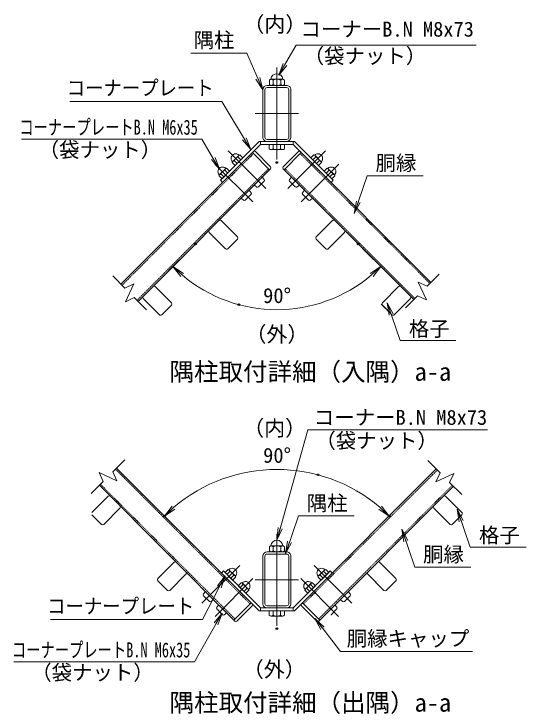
# Model space of a CAD drawing. Units: millimetres, scale not verified. Extents: x -4200 to 4200, y -2970 to 2970.
# Drawn here: x 753 to 2398, y -691 to 1555 of the extents above; entities that cross this region are included whole.
import ezdxf
from ezdxf.enums import TextEntityAlignment as Align

# ---------------------------------------------------------------- set-up
doc = ezdxf.new("R2010")
doc.units = ezdxf.units.MM
doc.header["$LTSCALE"] = 10
doc.header["$PDMODE"] = 32
doc.header["$PDSIZE"] = 5
doc.linetypes.add('USER1', pattern=[50.8, 31.75, -6.35, 6.35, -6.35])
doc.linetypes.add('USER2', pattern=[0.375, 0.25, -0.125])
for name, color, linetype, lineweight in [('0-3_D-STR3', 3, 'Continuous', 13), ('0-4_D-BMK', 2, 'USER1', 13), ('0-5_D-STR1', 1, 'Continuous', 18), ('0-6_D-STR-DIM', 7, 'Continuous', 13), ('0-7_0', 7, 'Continuous', 18), ('0-9_D-TTL-TXT', 7, 'Continuous', 18), ('0-A_D-STR-TXT', 7, 'Continuous', 13)]:
    doc.layers.add(name, color=color, linetype=linetype, lineweight=lineweight)
doc.layers.add('0-8_Defpoints', color=253, linetype='Continuous')
doc.styles.add('ＭＳ ゴシック', font='')
doc.styles.get('ＭＳ ゴシック').set_extended_font_data('MS Gothic')

# ---------------------------------------------------------------- blocks, each defined once
blk = doc.blocks.new('_Open')
at = {"layer": '0-7_0'}
blk.add_line((-10, 1.667), (0, 0), dxfattribs=at)
blk.add_lwpolyline([(-10, -1.667), (0, 0), (-10, 0)], dxfattribs=at)

msp = doc.modelspace()

# ---------------------------------------------------------------- linework, layer by layer
at = {"layer": '0-3_D-STR3'}
for p, q in [((1573.51, 1328.79), (1573.51, 1342.29)), ((1579.11, 1345.29), (1616.14, 1345.29)), ((1579.11, 1345.29), (1616.14, 1345.29)), ((1579.11, 1325.79), (1616.14, 1325.79)), ((1579.11, 1325.79), (1616.14, 1325.79)), ((1585.66, 1342.29), (1585.66, 1328.79)), ((1609.96, 1342.29), (1609.96, 1328.79)), ((1622.11, 1328.79), (1622.11, 1342.29)), ((1541.15, 1145.79), (1416.73, 1021.37)), ((1541.15, 1145.79), (1654.1, 1145.79)), ((1545.12, 1145.79), (1545.12, 1136.19)), ((1650.12, 1145.79), (1650.12, 1136.19)), ((1654.1, 1145.79), (1778.52, 1021.37)), ((1545.12, 1136.19), (1423.52, 1014.59)), ((1545.12, 1136.19), (1650.12, 1136.19)), ((1573.32, 1136.19), (1621.92, 1136.19)), ((1573.32, 1122.69), (1573.32, 1136.19)), ((1585.47, 1122.69), (1585.47, 1136.19)), ((1609.77, 1122.69), (1609.77, 1136.19)), ((1621.92, 1122.69), (1621.92, 1136.19)), ((1650.12, 1136.19), (1771.73, 1014.59)), ((1476.06, 1101.92), (1454.98, 1080.84)), ((1478.68, 1102.62), (1476.06, 1101.92)), ((1478.68, 1102.62), (1488.33, 1092.97)), ((1522.16, 1113.23), (1518.98, 1110.04)), ((1518.98, 1110.04), (1574.13, 1054.89)), ((1528.52, 1113.23), (1577.31, 1064.44)), ((1578.92, 1119.69), (1615.96, 1119.69)), ((1666.73, 1113.23), (1617.93, 1064.44)), ((1676.27, 1110.04), (1621.12, 1054.89)), ((1673.09, 1113.23), (1676.27, 1110.04)), ((1673.09, 1113.23), (1676.27, 1110.04)), ((1716.57, 1102.62), (1706.92, 1092.97)), ((1716.57, 1102.62), (1719.19, 1101.92)), ((1719.19, 1101.92), (1740.27, 1080.84)), ((1454.98, 1080.84), (1454.28, 1078.22)), ((1454.28, 1078.22), (1463.93, 1068.57)), ((1460.45, 1084.4), (1470.1, 1074.75)), ((1488.33, 1092.97), (1463.93, 1068.57)), ((1472.5, 1096.44), (1482.15, 1086.79)), ((1706.92, 1092.97), (1731.32, 1068.57)), ((1722.75, 1096.44), (1713.1, 1086.79)), ((1734.8, 1084.4), (1725.15, 1074.75)), ((1740.97, 1078.22), (1731.32, 1068.57)), ((1740.27, 1080.84), (1740.97, 1078.22)), ((1433.64, 1059.49), (1412.55, 1038.41)), ((1436.25, 1060.19), (1433.64, 1059.49)), ((1436.25, 1060.19), (1445.9, 1050.54)), ((1577.31, 1058.07), (1574.13, 1054.89)), ((1617.93, 1058.07), (1621.12, 1054.89)), ((1759, 1060.19), (1749.35, 1050.54)), ((1759, 1060.19), (1761.61, 1059.49)), ((1761.61, 1059.49), (1782.7, 1038.41)), ((1412.55, 1038.41), (1411.85, 1035.8)), ((1411.85, 1035.8), (1421.5, 1026.15)), ((1418.03, 1041.97), (1427.68, 1032.32)), ((1445.9, 1050.54), (1421.5, 1026.15)), ((1430.07, 1054.02), (1439.72, 1044.37)), ((1749.35, 1050.54), (1773.75, 1026.15)), ((1765.18, 1054.02), (1755.52, 1044.37)), ((1777.22, 1041.97), (1767.57, 1032.32)), ((1783.4, 1035.8), (1773.75, 1026.15)), ((1782.7, 1038.41), (1783.4, 1035.8)), ((1416.73, 1021.37), (1423.52, 1014.59)), ((1538.68, 999.92), (1556.98, 1018.22)), ((1550.8, 1031.56), (1557.23, 1023.89)), ((1644.45, 1031.56), (1638.02, 1023.89)), ((1656.57, 999.92), (1638.27, 1018.22)), ((1778.52, 1021.37), (1771.73, 1014.59)), ((1508.37, 989.13), (1514.8, 981.47)), ((1525.34, 1006.1), (1533.01, 999.67)), ((1669.91, 1006.1), (1662.24, 999.67)), ((1686.88, 989.13), (1680.45, 981.47)), ((1496.25, 957.49), (1514.56, 975.8)), ((1699, 957.49), (1680.69, 975.8)), ((1482.92, 963.67), (1490.58, 957.24)), ((1712.33, 963.67), (1704.67, 957.24)), ((1573.51, -168.18), (1573.51, -154.68)), ((1579.11, -151.68), (1616.14, -151.68)), ((1579.11, -151.68), (1616.14, -151.68)), ((1585.66, -154.68), (1585.66, -168.18)), ((1609.96, -154.68), (1609.96, -168.18)), ((1622.11, -168.18), (1622.11, -154.68)), ((1579.11, -171.18), (1616.14, -171.18)), ((1579.11, -171.18), (1616.14, -171.18)), ((1426.33, -232.38), (1419.54, -239.17)), ((1541.15, -360.78), (1419.54, -239.17)), ((1545.12, -351.18), (1426.33, -232.38)), ((1440.75, -227.51), (1431.1, -237.16)), ((1455.5, -261.55), (1431.1, -237.16)), ((1446.93, -233.68), (1437.28, -243.33)), ((1443.37, -228.21), (1440.75, -227.51)), ((1464.45, -249.29), (1443.37, -228.21)), ((1458.98, -245.73), (1449.32, -255.38)), ((1650.12, -351.18), (1768.92, -232.38)), ((1654.1, -360.78), (1775.71, -239.17)), ((1730.8, -249.29), (1751.88, -228.21)), ((1736.27, -245.73), (1745.92, -255.38)), ((1739.75, -261.55), (1764.15, -237.16)), ((1748.32, -233.68), (1757.97, -243.33)), ((1751.88, -228.21), (1754.5, -227.51)), ((1754.5, -227.51), (1764.15, -237.16)), ((1768.92, -232.38), (1775.71, -239.17)), ((1465.15, -251.9), (1455.5, -261.55)), ((1465.15, -251.9), (1464.45, -249.29)), ((1730.1, -251.9), (1730.8, -249.29)), ((1730.1, -251.9), (1739.75, -261.55)), ((1483.18, -269.93), (1473.53, -279.58)), ((1497.93, -303.98), (1473.53, -279.58)), ((1489.36, -276.11), (1479.7, -285.76)), ((1485.79, -270.63), (1483.18, -269.93)), ((1506.88, -291.72), (1485.79, -270.63)), ((1501.4, -288.15), (1491.75, -297.8)), ((1507.58, -294.33), (1506.88, -291.72)), ((1687.67, -294.33), (1688.37, -291.72)), ((1688.37, -291.72), (1709.46, -270.63)), ((1693.85, -288.15), (1703.5, -297.8)), ((1697.32, -303.98), (1721.72, -279.58)), ((1705.89, -276.11), (1715.55, -285.76)), ((1709.46, -270.63), (1712.07, -269.93)), ((1712.07, -269.93), (1721.72, -279.58)), ((1368.63, -298.57), (1362.2, -306.23)), ((1362.45, -311.9), (1380.75, -330.21)), ((1507.58, -294.33), (1497.93, -303.98)), ((1687.67, -294.33), (1697.32, -303.98)), ((1832.8, -311.9), (1814.5, -330.21)), ((1826.62, -298.57), (1833.05, -306.23)), ((1394.09, -324.02), (1386.42, -330.46)), ((1515, -334.63), (1459.85, -389.79)), ((1518.18, -337.81), (1515, -334.63)), ((1677.07, -337.81), (1680.25, -334.63)), ((1680.25, -334.63), (1735.4, -389.79)), ((1801.16, -324.02), (1808.83, -330.46)), ((1411.06, -341), (1404.63, -348.66)), ((1404.87, -354.33), (1423.18, -372.63)), ((1518.18, -344.18), (1469.39, -392.97)), ((1545.12, -351.18), (1650.12, -351.18)), ((1545.12, -351.18), (1545.12, -360.78)), ((1650.12, -351.18), (1650.12, -360.78)), ((1677.07, -344.18), (1725.86, -392.97)), ((1790.38, -354.33), (1772.07, -372.63)), ((1784.19, -341), (1790.62, -348.66)), ((1436.51, -366.45), (1428.85, -372.88)), ((1541.15, -360.78), (1654.1, -360.78)), ((1573.32, -360.78), (1621.92, -360.78)), ((1573.32, -360.78), (1621.92, -360.78)), ((1573.32, -360.78), (1621.92, -360.78)), ((1573.32, -374.28), (1573.32, -360.78)), ((1578.92, -377.28), (1615.96, -377.28)), ((1585.47, -374.28), (1585.47, -360.78)), ((1609.77, -374.28), (1609.77, -360.78)), ((1621.92, -374.28), (1621.92, -360.78)), ((1463.03, -392.97), (1459.85, -389.79)), ((1732.22, -392.97), (1735.4, -389.79))]:
    msp.add_line(p, q, dxfattribs=at)
for centre, radius, start, end in [((1597.81, 1343.79), 19.5, 7.16806, 172.83194), ((1579.58, 1337.68), 7.63, 37.21089, 142.78911), ((1579.58, 1333.4), 7.63, 217.21089, 322.78911), ((1576.97, 1346.41), 1.5, 279.83916, 352.83194), ((1597.81, 1319.19), 26.1, 62.26063, 117.73937), ((1597.81, 1351.89), 26.1, 242.26063, 297.73937), ((1616.03, 1337.64), 7.65, 37.42505, 142.57495), ((1616.03, 1333.44), 7.65, 217.42505, 322.57495), ((1618.64, 1346.41), 1.5, 187.16806, 253.42019), ((1465.46, 1091.44), 14.91, 44.64798, 225.35202), ((1491.9, 1087.72), 21.27, 138.1158, 155.77947), ((1525.34, 1110.04), 4.5, 45, 135), ((1579.4, 1127.3), 7.63, 217.21089, 322.78911), ((1597.62, 1145.79), 26.1, 242.26063, 297.73937), ((1615.85, 1127.34), 7.65, 217.42505, 322.57495), ((1669.91, 1110.04), 4.5, 45, 135), ((1729.79, 1091.44), 14.91, 314.64798, 135.35202), ((1703.35, 1087.72), 21.27, 24.22053, 41.8842), ((1469.18, 1065), 21.27, 114.22053, 131.8842), ((1484.97, 1071.92), 27.51, 116.96185, 153.03815), ((1710.28, 1071.92), 27.51, 26.96185, 63.03815), ((1726.07, 1065), 21.27, 48.1158, 65.77947), ((1423.03, 1049.02), 14.91, 44.64798, 225.35202), ((1449.47, 1045.29), 21.27, 138.1158, 155.77947), ((1574.13, 1061.25), 4.5, 315, 45), ((1621.12, 1061.25), 4.5, 135, 225), ((1772.22, 1049.02), 14.91, 314.64798, 135.35202), ((1745.78, 1045.29), 21.27, 24.22053, 41.8842), ((1426.75, 1022.57), 21.27, 114.22053, 131.8842), ((1442.55, 1029.5), 27.51, 116.96185, 153.03815), ((1752.7, 1029.5), 27.51, 26.96185, 63.03815), ((1768.5, 1022.57), 21.27, 48.1158, 65.77947), ((1554.01, 1021.19), 4.2, 315, 40), ((1641.24, 1021.19), 4.2, 140, 225), ((1535.71, 1002.89), 4.2, 230, 315), ((1659.54, 1002.89), 4.2, 225, 310), ((1511.59, 978.77), 4.2, 315, 40), ((1683.66, 978.77), 4.2, 140, 225), ((1493.28, 960.46), 4.2, 230, 315), ((1701.97, 960.46), 4.2, 225, 310), ((1597.81, -153.18), 19.5, 7.16806, 172.83194), ((1579.58, -159.29), 7.63, 37.21089, 142.78911), ((1576.97, -150.56), 1.5, 279.83916, 352.83194), ((1597.81, -177.78), 26.1, 62.26063, 117.73937), ((1616.03, -159.33), 7.65, 37.42505, 142.57495), ((1618.64, -150.56), 1.5, 187.16806, 253.42019), ((1579.58, -163.56), 7.63, 217.21089, 322.78911), ((1597.81, -145.07), 26.1, 242.26063, 297.73937), ((1616.03, -163.53), 7.65, 217.42505, 322.57495), ((1453.97, -238.68), 14.91, 314.64798, 135.35202), ((1741.28, -238.68), 14.91, 44.64798, 225.35202), ((1427.53, -242.41), 21.27, 24.22053, 41.8842), ((1434.46, -258.2), 27.51, 26.96185, 63.03815), ((1450.25, -265.12), 21.27, 48.1158, 65.77947), ((1745, -265.12), 21.27, 114.22053, 131.8842), ((1760.79, -258.2), 27.51, 116.96185, 153.03815), ((1767.72, -242.41), 21.27, 138.1158, 155.77947), ((1496.4, -281.11), 14.91, 314.64798, 135.35202), ((1698.85, -281.11), 14.91, 44.64798, 225.35202), ((1469.96, -284.83), 21.27, 24.22053, 41.8842), ((1476.88, -300.63), 27.51, 26.96185, 63.03815), ((1492.68, -307.55), 21.27, 48.1158, 65.77947), ((1702.57, -307.55), 21.27, 114.22053, 131.8842), ((1718.37, -300.63), 27.51, 116.96185, 153.03815), ((1725.29, -284.83), 21.27, 138.1158, 155.77947), ((1365.42, -308.93), 4.2, 140, 225), ((1829.83, -308.93), 4.2, 315, 40), ((1383.72, -327.24), 4.2, 225, 310), ((1811.53, -327.24), 4.2, 230, 315), ((1407.84, -351.36), 4.2, 140, 225), ((1515, -341), 4.5, 315, 45), ((1680.25, -341), 4.5, 135, 225), ((1787.41, -351.36), 4.2, 315, 40), ((1426.15, -369.66), 4.2, 225, 310), ((1579.4, -369.66), 7.63, 217.21089, 322.78911), ((1597.62, -351.17), 26.1, 242.26063, 297.73937), ((1615.85, -369.63), 7.65, 217.42505, 322.57495), ((1769.1, -369.66), 4.2, 291.02498, 315), ((1466.21, -389.79), 4.5, 225, 315), ((1729.04, -389.79), 4.5, 225, 315)]:
    msp.add_arc(centre, radius, start, end, dxfattribs=at)
at = {"layer": '0-4_D-BMK'}
for p, q in [((1597.62, 1382.97), (1597.62, 1088.49)), ((1528.32, 1235.79), (1666.92, 1235.79)), ((1441.17, 1115.73), (1562.42, 994.48)), ((1754.08, 1115.73), (1632.83, 994.48)), ((1398.74, 1073.3), (1519.99, 952.05)), ((1796.51, 1073.3), (1675.26, 952.05)), ((1597.62, -113.94), (1597.62, -408.42)), ((1478.26, -214.4), (1357.01, -335.65)), ((1716.99, -214.4), (1838.24, -335.65)), ((1520.69, -256.82), (1399.43, -378.07)), ((1528.32, -261.18), (1666.92, -261.18)), ((1674.56, -256.82), (1795.81, -378.07))]:
    msp.add_line(p, q, dxfattribs=at)
at = {"layer": '0-5_D-STR1'}
for p, q in [((1566.42, 1325.79), (1628.82, 1325.79)), ((1552.62, 1311.99), (1552.62, 1159.59)), ((1559.52, 1311.99), (1559.52, 1159.59)), ((1566.42, 1318.89), (1628.82, 1318.89)), ((1635.72, 1159.59), (1635.72, 1311.99)), ((1642.62, 1159.59), (1642.62, 1311.99)), ((1552.62, 1145.79), (1642.62, 1145.79)), ((1566.42, 1152.69), (1628.82, 1152.69)), ((1566.42, 1145.79), (1628.82, 1145.79)), ((1096.84, 687.9), (1518.98, 1110.04)), ((2092.84, 693.47), (1676.27, 1110.04)), ((1151.99, 632.75), (1574.13, 1054.89)), ((2037.69, 638.32), (1621.12, 1054.89)), ((1418.69, 892.23), (1470.87, 840.05)), ((1776.56, 892.23), (1724.38, 840.05)), ((1380.5, 854.05), (1432.69, 801.86)), ((1814.75, 854.05), (1762.56, 801.86)), ((1439.9, 801.86), (1470.87, 832.84)), ((1439.9, 801.86), (1470.87, 832.84)), ((1755.35, 801.86), (1724.38, 832.84)), ((1755.35, 801.86), (1724.38, 832.84)), ((1206.56, 680.1), (1258.74, 627.92)), ((1988.69, 680.1), (1936.51, 627.92)), ((1168.37, 641.92), (1220.56, 589.73)), ((2026.88, 641.92), (1974.69, 589.73)), ((1227.77, 589.73), (1258.74, 620.7)), ((1227.77, 589.73), (1258.74, 620.7)), ((1963.88, 593.34), (1932.9, 624.31)), ((1967.48, 589.73), (1936.51, 620.7)), ((1967.48, 589.73), (1936.51, 620.7)), ((1967.48, 589.73), (1936.51, 620.7)), ((1082.78, 97.59), (1515, -334.63)), ((2109.8, 94.92), (1680.25, -334.63)), ((1027.63, 42.43), (1459.85, -389.79)), ((2164.95, 39.76), (1735.4, -389.79)), ((1055.31, 7.54), (1003.13, -44.65)), ((2139.94, 7.54), (2192.12, -44.65)), ((1093.5, -30.65), (1041.31, -82.83)), ((2101.75, -30.65), (2153.94, -82.83)), ((1003.13, -51.86), (1034.1, -82.83)), ((2192.12, -51.86), (2161.15, -82.83)), ((1566.42, -171.12), (1628.82, -171.12)), ((1566.42, -178.02), (1628.82, -178.02)), ((1552.62, -184.92), (1552.62, -337.32)), ((1559.52, -184.92), (1559.52, -337.32)), ((1635.72, -337.32), (1635.72, -184.92)), ((1642.62, -337.32), (1642.62, -184.92)), ((1267.44, -204.59), (1215.26, -256.78)), ((1927.81, -204.59), (1979.99, -256.78)), ((1305.63, -242.78), (1253.44, -294.96)), ((1889.62, -242.78), (1941.81, -294.96)), ((1215.26, -263.99), (1246.23, -294.96)), ((1979.99, -263.99), (1949.02, -294.96)), ((1979.99, -263.99), (1949.02, -294.96)), ((1566.42, -344.22), (1628.82, -344.22)), ((1566.42, -351.12), (1628.82, -351.12))]:
    msp.add_line(p, q, dxfattribs=at)
at = {"layer": '0-5_D-STR1', "linetype": 'USER2'}
for p, q in [((1100.23, 684.51), (1522.37, 1106.65)), ((2089.45, 690.08), (1672.88, 1106.65)), ((1148.6, 636.14), (1570.74, 1058.28)), ((2041.08, 641.71), (1624.51, 1058.28)), ((1079.39, 94.19), (1511.61, -338.03)), ((2113.19, 91.52), (1683.64, -338.03)), ((1031.02, 45.83), (1463.24, -386.39)), ((2161.56, 43.16), (1732.01, -386.39))]:
    msp.add_line(p, q, dxfattribs=at)
at = {"layer": '0-5_D-STR1'}
for centre, radius, start, end in [((1566.42, 1311.99), 13.8, 90.00002, 179.99999), ((1628.82, 1311.99), 13.8, 0, 90.00002), ((1566.42, 1311.99), 6.9, 90.00002, 179.99999), ((1628.82, 1311.99), 6.9, 0, 90.00002), ((1566.42, 1159.59), 13.8, 179.99999, 270.00002), ((1566.42, 1159.59), 6.9, 179.99999, 270.00002), ((1628.82, 1159.59), 6.9, 270.00002, 0), ((1628.82, 1159.59), 13.8, 270.00002, 0), ((1415.08, 888.63), 5.1, 44.99941, 135), ((1780.17, 888.63), 5.1, 45, 135.00059), ((1384.11, 857.65), 5.1, 135, 225), ((1811.14, 857.65), 5.1, 315, 45), ((1467.27, 836.44), 5.1, 315, 44.99941), ((1467.27, 836.44), 5.1, 315, 44.99941), ((1727.98, 836.44), 5.1, 135.00059, 225), ((1727.98, 836.44), 5.1, 135.00059, 225), ((1436.29, 805.47), 5.1, 224.99942, 315), ((1436.29, 805.47), 5.1, 224.99942, 315), ((1758.96, 805.47), 5.1, 225, 315.00058), ((1758.96, 805.47), 5.1, 225, 315.00058), ((1202.95, 676.49), 5.1, 44.99941, 135), ((1992.3, 676.49), 5.1, 45, 135.00059), ((1171.98, 645.52), 5.1, 135, 225), ((2023.27, 645.52), 5.1, 315, 45), ((1255.13, 624.31), 5.1, 315, 44.99941), ((1940.12, 624.31), 5.1, 135.00059, 225), ((1940.12, 624.31), 5.1, 135.00059, 225), ((1940.12, 624.31), 5.1, 135.00059, 225), ((1224.16, 593.34), 5.1, 224.99942, 315), ((1971.09, 593.34), 5.1, 225, 315.00058), ((1971.09, 593.34), 5.1, 225, 315.00058), ((1971.09, 593.34), 5.1, 225, 315.00058), ((1058.92, 3.93), 5.1, 45, 135), ((1058.92, 3.93), 5.1, 45, 135), ((2136.33, 3.93), 5.1, 45, 135), ((2136.33, 3.93), 5.1, 45, 135), ((1089.89, -27.04), 5.1, 314.99941, 45), ((1089.89, -27.04), 5.1, 314.99941, 45), ((2105.36, -27.04), 5.1, 135, 225.00059), ((2105.36, -27.04), 5.1, 135, 225.00059), ((2188.52, -48.25), 5.1, 315, 45.00058), ((1037.71, -79.22), 5.1, 225, 314.99941), ((2157.54, -79.22), 5.1, 225.00059, 315), ((1566.42, -184.92), 13.8, 90.00002, 179.99999), ((1566.42, -184.92), 6.9, 90.00002, 179.99999), ((1628.82, -184.92), 13.8, 0, 90.00002), ((1628.82, -184.92), 6.9, 0, 90.00002), ((1271.05, -208.2), 5.1, 45, 135), ((1271.05, -208.2), 5.1, 45, 135), ((1924.2, -208.2), 5.1, 45, 135), ((1924.2, -208.2), 5.1, 45, 135), ((1302.02, -239.17), 5.1, 314.99941, 45), ((1302.02, -239.17), 5.1, 314.99941, 45), ((1893.23, -239.17), 5.1, 135, 225.00059), ((1893.23, -239.17), 5.1, 135, 225.00059), ((1218.87, -260.39), 5.1, 134.99942, 225), ((1976.38, -260.39), 5.1, 315, 45.00058), ((1976.38, -260.39), 5.1, 315, 45.00058), ((1249.84, -291.36), 5.1, 225, 314.99941), ((1945.41, -291.36), 5.1, 225.00059, 315), ((1945.41, -291.36), 5.1, 225.00059, 315), ((1566.42, -337.32), 13.8, 179.99999, 270.00002), ((1566.42, -337.32), 6.9, 179.99999, 270.00002), ((1628.82, -337.32), 6.9, 270.00002, 0), ((1628.82, -337.32), 13.8, 270.00002, 0)]:
    msp.add_arc(centre, radius, start, end, dxfattribs=at)
at = {"layer": '0-6_D-STR-DIM'}
for p, q in [((1322.12, 802.88), (1249.56, 730.31)), ((1873.13, 802.88), (1945.69, 730.31)), ((2080.57, 681.2), (2119.51, 720.14)), ((1109.11, 675.63), (1070.17, 714.57)), ((1109.11, 675.63), (1137.79, 689)), ((1137.79, 689), (1111.04, 631.65)), ((2051.89, 694.57), (2078.64, 637.22)), ((2080.57, 681.2), (2051.89, 694.57)), ((1111.04, 631.65), (1139.72, 645.02)), ((1178.66, 606.08), (1139.72, 645.02)), ((2011.02, 611.65), (2049.96, 650.59)), ((2078.64, 637.22), (2049.96, 650.59)), ((1070.51, 85.32), (1109.45, 124.26)), ((2122.07, 82.64), (2083.13, 121.59)), ((1026.53, 83.38), (1039.9, 54.71)), ((1083.88, 56.64), (1026.53, 83.38)), ((1070.51, 85.32), (1083.88, 56.64)), ((2122.07, 82.64), (2108.7, 53.97)), ((2108.7, 53.97), (2166.05, 80.71)), ((2166.05, 80.71), (2152.68, 52.04)), ((1000.96, 15.77), (1039.9, 54.71)), ((2191.62, 13.1), (2152.68, 52.04))]:
    msp.add_line(p, q, dxfattribs=at)
for centre, radius, start, end in [((1597.62, 1078.38), 472.25, 229.85451, 310.14549), ((1597.62, -417.25), 510.71, 49.48872, 130.51128)]:
    msp.add_arc(centre, radius, start, end, dxfattribs=at)
at = {"layer": '0-8_Defpoints'}
for p in [(1597.62, 1078.38), (1336.26, 817.02), (1858.99, 817.02), (1475.4, 622.23), (1729.81, 76.05), (1236.5, -56.13), (1958.75, -56.13), (1597.62, -417.25)]:
    msp.add_point(p, dxfattribs=at)
at = {"layer": '0-A_D-STR-TXT'}
for points in [[(2237.44, 1454.99), (1660.11, 1454.99), (1604.5, 1360.09)], [(1321.43, 1429.26), (1501.03, 1429.26), (1551.82, 1313.82)], [(932.97, 1274.65), (1421.08, 1274.65), (1512.58, 1121.56)], [(776.98, 1153.29), (1356.87, 1153.29), (1412.48, 1058.39)], [(2067.65, 1035.89), (1888.04, 1035.89), (1847.17, 916.44)], [(2173.09, 506.71), (1993.49, 506.71), (1952.61, 626.16)], [(2274.69, 220.4), (1697.36, 220.4), (1598.17, -131.7)], [(2398.1, -155.64), (2218.49, -155.64), (2177.61, -36.2)], [(1846.45, -55.5), (1666.85, -55.5), (1625.97, -174.95)], [(2220.36, -219.96), (2040.75, -219.96), (1999.88, -100.52)], [(870.24, -388.16), (1358.35, -388.16), (1430.27, -249.31)], [(753.12, -524.02), (1333.01, -524.02), (1420.51, -369.02)], [(2225.98, -491.01), (1801.78, -491.01), (1721.34, -386.27)]]:
    msp.add_lwpolyline(points, dxfattribs=at)

# ---------------------------------------------------------------- block references
at = {"layer": '0-6_D-STR-DIM', "xscale": 4, "yscale": 4}
for p, rotation in [((1263.7, 744.45), 137.42725), ((1931.55, 744.45), 42.57275), ((1236.5, -56.13), 222.75564), ((1958.75, -56.13), 317.24436)]:
    msp.add_blockref('_Open', p, dxfattribs=dict(at, rotation=rotation))
at = {"layer": '0-A_D-STR-TXT', "xscale": 4, "yscale": 4}
for p, rotation in [((1603.49, 1358.37), 239.62818), ((1552.62, 1311.99), 293.74595), ((1513.61, 1119.85), 300.8674), ((1413.49, 1056.66), 300.37182), ((1846.52, 914.54), 251.10813), ((1951.96, 628.05), 108.89187), ((2176.97, -34.3), 108.8919), ((1597.62, -133.62), 254.26668), ((1999.23, -98.62), 108.8919), ((1625.33, -176.84), 251.10813), ((1431.19, -247.54), 62.61681), ((1421.49, -367.27), 60.55492), ((1720.12, -384.68), 127.525)]:
    msp.add_blockref('_Open', p, dxfattribs=dict(at, rotation=rotation))

# ---------------------------------------------------------------- texts
at = {"layer": '0-6_D-STR-DIM', "style": 'ＭＳ ゴシック'}
for p in [(1553.69, 612.89), (1553.69, 100.2)]:
    msp.add_text('90°', height=48.09, dxfattribs=at).set_placement(p, align=Align.BOTTOM_LEFT)
at = {"layer": '0-9_D-TTL-TXT', "style": 'ＭＳ ゴシック'}
for s, p in [('隅柱取付詳細（入隅）a-a', (1253, 360.74)), ('隅柱取付詳細（出隅）a-a', (1253, -701.11))]:
    msp.add_text(s, height=57.7, dxfattribs=at).set_placement(p, align=Align.BOTTOM_LEFT)
at = {"layer": '0-A_D-STR-TXT', "style": 'ＭＳ ゴシック'}
for s, height, p in [('（内）', 49.49, (1489.86, 1482.28)), ('コーナーB.N M8x73', 48.09, (1673.75, 1467.83)), ('隅柱', 48.09, (1330.17, 1432.77)), ('（袋ナット）', 48.09, (1683.94, 1382.06)), ('（袋ナット）', 48.09, (832.5, 1080.76)), ('胴縁', 48.09, (1914.77, 1038.26)), ('格子', 48.09, (2021.82, 506.43)), ('（外）', 49.49, (1496.51, 487.88)), ('コーナーB.N M8x73', 48.09, (1716.54, 222.16)), ('（内）', 49.49, (1489.34, 186.35)), ('（袋ナット）', 48.09, (1721.18, 147.47)), ('隅柱', 48.09, (1693.58, -53.12)), ('格子', 48.09, (2246.83, -155.92)), ('胴縁', 48.09, (2067.48, -217.59)), ('胴縁キャップ', 48.09, (1822.19, -487.68)), ('（外）', 49.49, (1487.95, -587.57)), ('（袋ナット）', 48.09, (808.64, -596.56))]:
    msp.add_text(s, height=height, dxfattribs=at).set_placement(p, align=Align.BOTTOM_LEFT)
for s, width, p in [('コーナープレート', 0.9, (922.44, 1279.25)), ('コーナープレートB.N M6x35', 0.7, (770.2, 1153.25)), ('コーナープレート', 0.9, (859.71, -383.56)), ('コーナープレートB.N M6x35', 0.7, (746.34, -524.07))]:
    msp.add_text(s, height=48.09, dxfattribs=dict(at, width=width)).set_placement(p, align=Align.BOTTOM_LEFT)

doc.saveas('drawing.dxf')
